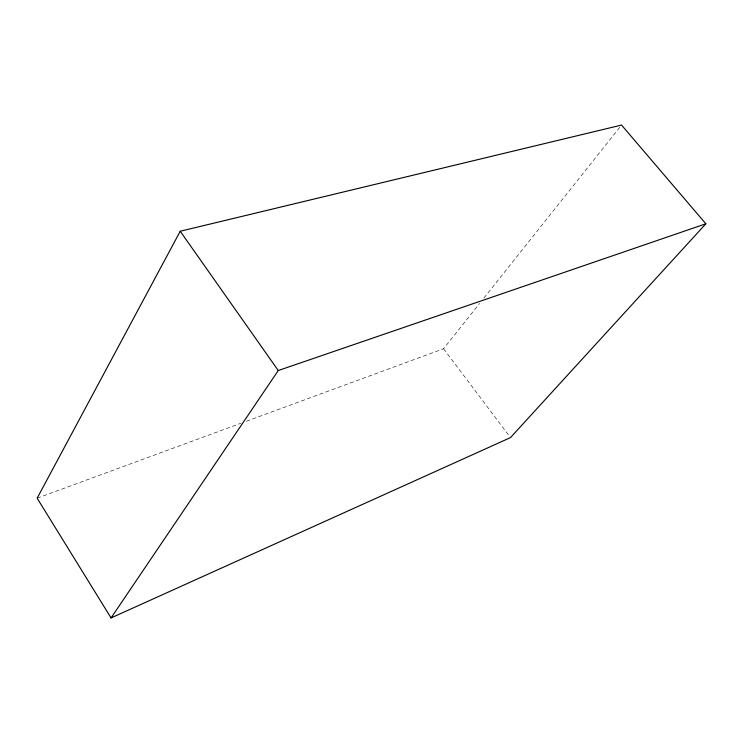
<?xml version="1.0" encoding="UTF-8"?>
<svg xmlns="http://www.w3.org/2000/svg" width="743" height="743" viewBox="0 0 743 743"><rect width="100%" height="100%" fill="white"/><g stroke="black" fill="none" stroke-linecap="round" stroke-linejoin="round"><path stroke-width="0.56" stroke-dasharray="3.71 2.79" d="M246.351 421.262L443.562 348.736L479.588 303.46M483.916 298.027L621.547 125.065M37.15 498.191L240.899 423.269M443.562 348.736L509.791 436.67"/><path stroke-width="1.11" d="M180.224 231.24L37.15 498.191L111.051 617.935L510.487 437.599L705.85 223.792L621.547 125.065L180.224 231.24L278.263 370.534L111.051 617.935M278.263 370.534L705.85 223.792"/></g></svg>
